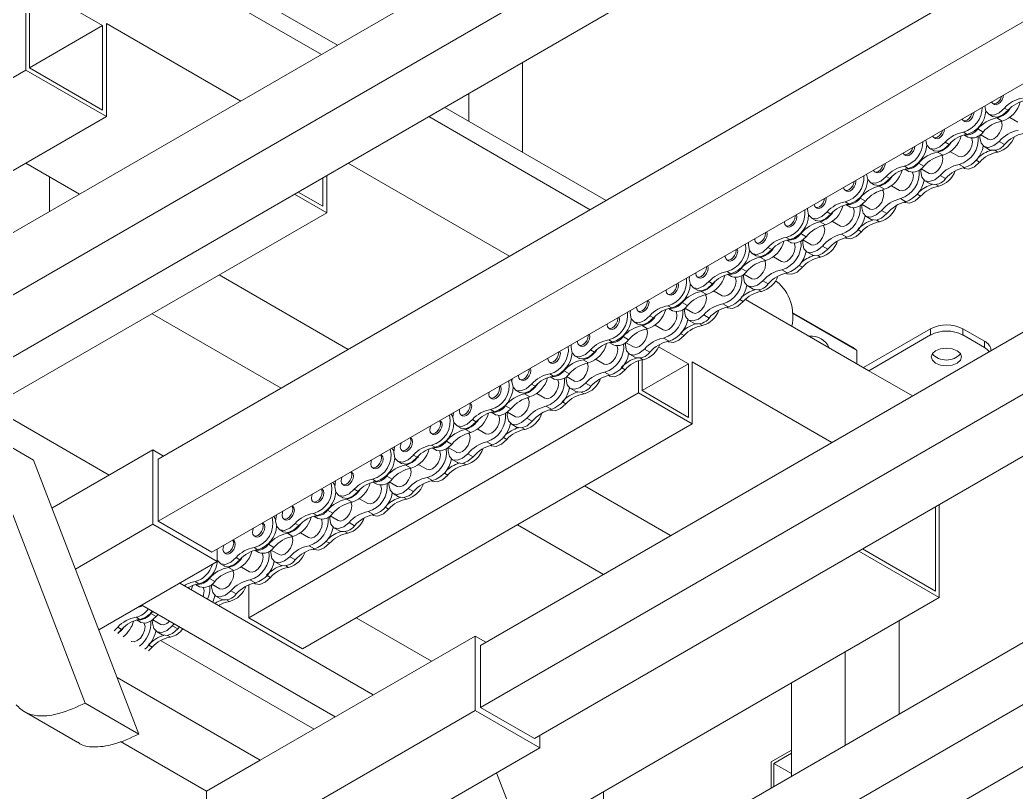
# Model space of a CAD drawing. Header units: millimetres. Extents: x 0 to 1189, y 0 to 841.
# Drawn here: x 242.95 to 269.17, y 154.3 to 174.61 of the extents above; entities that cross this region are included whole.
import ezdxf

# ---------------------------------------------------------------- set-up
doc = ezdxf.new("R2010")
doc.units = ezdxf.units.MM

msp = doc.modelspace()

# ---------------------------------------------------------------- linework, layer by layer
at = {"color": 7, "linetype": 'Continuous', "lineweight": 15}
for p, q in [((248.005, 160.608), (297.199, 189.008)), ((255.076, 158.159), (302.856, 185.742)), ((255.076, 156.526), (304.271, 184.926)), ((246.591, 163.058), (278.814, 181.66)), ((246.591, 161.425), (280.229, 180.844)), ((243.106, 173.293), (243.106, 178.192)), ((257.149, 177.317), (240.631, 167.781)), ((251.306, 173.944), (245.589, 177.244)), ((250.885, 173.701), (244.961, 177.121)), ((257.149, 175.684), (222.246, 155.535)), ((243.205, 175.571), (245.128, 174.461)), ((243.205, 173.35), (243.205, 175.571)), ((256.49, 155.71), (290.128, 175.129)), ((258.563, 174.867), (225.075, 155.535)), ((245.128, 174.461), (243.205, 173.35)), ((245.128, 174.461), (245.128, 172.24)), ((248.764, 172.476), (245.227, 174.518)), ((245.227, 174.518), (245.227, 172.068)), ((243.106, 173.293), (240.631, 171.864)), ((245.227, 172.068), (243.106, 173.293)), ((245.128, 172.24), (243.205, 173.35)), ((256.178, 173.49), (256.178, 171.131)), ((254.764, 172.674), (254.764, 171.947)), ((258.377, 169.862), (254.134, 172.311)), ((268.556, 172.414), (268.599, 172.39)), ((268.859, 172.292), (268.958, 172.235)), ((245.227, 172.068), (240.631, 169.415)), ((257.956, 169.619), (253.714, 172.068)), ((268.449, 172.13), (268.548, 172.073)), ((268.66, 172.033), (268.801, 171.951)), ((269.001, 172.042), (269.213, 171.92)), ((267.778, 171.965), (267.821, 171.941)), ((268.157, 171.743), (268.299, 171.661)), ((267.001, 171.516), (267.043, 171.492)), ((267.783, 171.658), (267.881, 171.601)), ((267.796, 171.586), (267.901, 171.525)), ((268.224, 171.593), (268.435, 171.471)), ((266.893, 171.232), (266.992, 171.175)), ((267.304, 171.394), (267.403, 171.337)), ((268.325, 171.28), (268.467, 171.198)), ((268.864, 171.334), (268.723, 171.416)), ((266.223, 171.067), (266.265, 171.043)), ((267.104, 171.135), (267.246, 171.053)), ((267.446, 171.144), (267.658, 171.021)), ((244.521, 170.027), (243.106, 170.844)), ((255.835, 168.394), (251.592, 170.843)), ((266.227, 170.76), (266.326, 170.703)), ((266.24, 170.688), (266.346, 170.627)), ((266.602, 170.844), (266.743, 170.763)), ((266.668, 170.695), (266.88, 170.572)), ((267.811, 170.726), (267.67, 170.808)), ((267.777, 170.721), (267.798, 170.709)), ((268.209, 170.871), (268.12, 170.923)), ((243.733, 170.482), (243.733, 169.572)), ((250.926, 170.459), (250.926, 169.709)), ((251.025, 170.516), (251.025, 169.537)), ((265.445, 170.618), (265.487, 170.594)), ((265.748, 170.496), (265.847, 170.439)), ((267.309, 170.436), (267.167, 170.518)), ((264.952, 170.362), (264.949, 170.39)), ((265.337, 170.334), (265.436, 170.277)), ((265.563, 170.239), (265.705, 170.157)), ((265.89, 170.246), (266.102, 170.123)), ((266.77, 170.382), (266.911, 170.3)), ((251.025, 169.537), (250.178, 170.027)), ((250.926, 169.709), (250.277, 170.084)), ((264.174, 169.913), (264.172, 169.941)), ((264.668, 170.132), (264.71, 170.107)), ((265.061, 169.924), (265.202, 169.843)), ((266.27, 169.83), (266.129, 169.912)), ((266.653, 169.973), (266.564, 170.025)), ((263.679, 169.637), (263.671, 169.652)), ((263.89, 169.683), (263.932, 169.658)), ((264.672, 169.825), (264.771, 169.768)), ((264.685, 169.752), (264.791, 169.692)), ((265.113, 169.759), (265.325, 169.637)), ((266.226, 169.821), (266.242, 169.811)), ((251.025, 169.537), (240.772, 163.618)), ((263.782, 169.399), (263.881, 169.341)), ((264.193, 169.561), (264.292, 169.503)), ((265.215, 169.447), (265.356, 169.365)), ((265.768, 169.516), (265.627, 169.598)), ((263.071, 169.288), (263.072, 169.306)), ((263.113, 169.197), (263.155, 169.172)), ((264.008, 169.303), (264.15, 169.222)), ((264.335, 169.31), (264.547, 169.188)), ((262.294, 168.839), (262.294, 168.857)), ((263.117, 168.89), (263.216, 168.833)), ((263.506, 168.989), (263.647, 168.907)), ((264.715, 168.895), (264.574, 168.977)), ((264.671, 168.886), (264.687, 168.876)), ((265.098, 169.038), (265.01, 169.089)), ((262.335, 168.748), (262.377, 168.723)), ((262.638, 168.625), (262.737, 168.568)), ((263.13, 168.817), (263.236, 168.756)), ((263.558, 168.824), (263.77, 168.702)), ((264.213, 168.581), (264.072, 168.662)), ((261.516, 168.39), (261.517, 168.408)), ((262.227, 168.463), (262.326, 168.406)), ((262.439, 168.366), (262.58, 168.284)), ((262.78, 168.375), (262.992, 168.253)), ((263.66, 168.511), (263.801, 168.43)), ((261.557, 168.299), (261.6, 168.274)), ((261.936, 168.076), (262.078, 167.994)), ((263.543, 168.103), (263.455, 168.154)), ((251.592, 165.945), (248.197, 167.905)), ((260.738, 167.941), (260.739, 167.959)), ((260.779, 167.85), (260.822, 167.825)), ((261.561, 167.992), (261.66, 167.935)), ((261.574, 167.919), (261.68, 167.858)), ((262.002, 167.926), (262.214, 167.804)), ((263.146, 167.958), (263.005, 168.039)), ((263.112, 167.953), (263.133, 167.941)), ((260.672, 167.565), (260.771, 167.508)), ((261.082, 167.727), (261.181, 167.67)), ((262.104, 167.613), (262.246, 167.532)), ((262.643, 167.668), (262.502, 167.749)), ((262.866, 167.732), (262.836, 167.749)), ((259.96, 167.492), (259.961, 167.51)), ((260.002, 167.401), (260.044, 167.376)), ((260.883, 167.468), (261.025, 167.386)), ((261.225, 167.477), (261.436, 167.355)), ((265.293, 165.384), (262.044, 167.259)), ((259.182, 167.043), (259.183, 167.061)), ((260.006, 167.094), (260.105, 167.037)), ((260.019, 167.021), (260.124, 166.96)), ((260.381, 167.178), (260.522, 167.096)), ((260.447, 167.028), (260.659, 166.906)), ((261.59, 167.06), (261.449, 167.141)), ((261.556, 167.055), (261.577, 167.043)), ((261.987, 167.205), (261.899, 167.256)), ((249.824, 164.924), (246.429, 166.884)), ((259.224, 166.952), (259.266, 166.927)), ((259.527, 166.829), (259.626, 166.772)), ((261.088, 166.77), (260.946, 166.851)), ((264.879, 165.992), (263.278, 166.917)), ((263.279, 166.899), (264.977, 165.918)), ((258.404, 166.594), (258.405, 166.612)), ((258.446, 166.502), (258.488, 166.478)), ((259.116, 166.667), (259.215, 166.61)), ((259.328, 166.57), (259.469, 166.488)), ((259.669, 166.579), (259.881, 166.457)), ((260.549, 166.715), (260.69, 166.634)), ((265.151, 165.465), (266.919, 166.486)), ((266.919, 166.486), (266.919, 166.323)), ((267.767, 166.486), (267.767, 166.323)), ((267.767, 166.486), (268.333, 166.159)), ((258.825, 166.28), (258.966, 166.198)), ((260.035, 166.162), (259.893, 166.243)), ((260.432, 166.307), (260.343, 166.358)), ((265.293, 165.384), (266.919, 166.323)), ((267.767, 166.323), (268.333, 165.996)), ((257.627, 166.145), (257.627, 166.163)), ((257.668, 166.053), (257.711, 166.029)), ((258.45, 166.196), (258.549, 166.138)), ((258.463, 166.123), (258.569, 166.062)), ((258.891, 166.13), (259.103, 166.008)), ((259.532, 165.872), (259.391, 165.953)), ((259.76, 166.014), (260.543, 165.562)), ((260.001, 166.157), (260.021, 166.145)), ((264.879, 165.992), (264.977, 165.918)), ((268.333, 166.159), (268.333, 165.996)), ((256.849, 165.696), (256.85, 165.714)), ((257.561, 165.769), (257.66, 165.712)), ((257.971, 165.931), (258.07, 165.874)), ((258.993, 165.817), (259.134, 165.736)), ((264.977, 165.566), (264.977, 165.918)), ((268.509, 165.914), (268.509, 165.914)), ((256.89, 165.604), (256.933, 165.58)), ((257.772, 165.672), (257.913, 165.59)), ((258.113, 165.681), (258.325, 165.559)), ((258.876, 165.409), (258.788, 165.46)), ((259.228, 164.802), (259.228, 165.645)), ((259.327, 164.859), (259.327, 165.67)), ((260.543, 165.562), (259.327, 164.86)), ((260.543, 165.562), (260.543, 164.157)), ((264.32, 163.496), (260.642, 165.619)), ((260.642, 165.619), (260.642, 163.986)), ((256.071, 165.247), (256.072, 165.265)), ((256.894, 165.298), (256.993, 165.24)), ((256.908, 165.225), (257.013, 165.164)), ((257.269, 165.382), (257.411, 165.3)), ((257.335, 165.232), (257.547, 165.11)), ((258.479, 165.264), (258.338, 165.345)), ((258.445, 165.259), (258.466, 165.247)), ((266.442, 164.72), (265.293, 165.384)), ((255.901, 165.11), (255.875, 165.152)), ((256.112, 165.155), (256.155, 165.131)), ((256.415, 165.033), (256.514, 164.976)), ((257.437, 164.919), (257.579, 164.837)), ((257.976, 164.973), (257.835, 165.055)), ((259.228, 164.802), (248.975, 158.883)), ((255.294, 164.761), (255.302, 164.821)), ((255.335, 164.669), (255.378, 164.645)), ((256.005, 164.871), (256.104, 164.814)), ((256.231, 164.776), (256.372, 164.694)), ((256.558, 164.783), (256.77, 164.661)), ((260.642, 163.986), (259.228, 164.802)), ((260.543, 164.157), (259.327, 164.859)), ((245.299, 162.638), (242.187, 164.435)), ((255.728, 164.462), (255.87, 164.38)), ((256.938, 164.368), (256.796, 164.449)), ((257.321, 164.511), (257.232, 164.562)), ((254.346, 164.174), (254.297, 164.241)), ((254.516, 164.312), (254.524, 164.372)), ((254.557, 164.22), (254.6, 164.196)), ((255.339, 164.362), (255.438, 164.305)), ((255.353, 164.29), (255.458, 164.229)), ((255.781, 164.297), (255.992, 164.174)), ((256.436, 164.053), (256.294, 164.135)), ((256.893, 164.358), (256.91, 164.349)), ((279.776, 164.254), (256.935, 151.068)), ((260.642, 163.986), (250.389, 158.067)), ((254.023, 164.056), (254, 164.069)), ((254.45, 163.936), (254.549, 163.879)), ((254.861, 164.098), (254.959, 164.041)), ((255.882, 163.984), (256.024, 163.902)), ((243.309, 163.032), (241.894, 163.848)), ((241.894, 163.848), (244.671, 156.642)), ((253.245, 163.607), (253.222, 163.62)), ((253.78, 163.734), (253.823, 163.709)), ((254.676, 163.841), (254.817, 163.759)), ((255.003, 163.848), (255.215, 163.725)), ((255.766, 163.575), (255.677, 163.626)), ((253.785, 163.427), (253.884, 163.37)), ((253.798, 163.354), (253.903, 163.293)), ((254.174, 163.526), (254.315, 163.445)), ((254.226, 163.361), (254.437, 163.239)), ((255.383, 163.432), (255.241, 163.514)), ((255.338, 163.423), (255.355, 163.413)), ((243.795, 161.77), (246.449, 163.303)), ((246.449, 161.343), (246.449, 163.303)), ((246.449, 163.303), (246.732, 163.139)), ((252.467, 163.158), (252.444, 163.171)), ((253.003, 163.285), (253.045, 163.26)), ((253.306, 163.162), (253.405, 163.105)), ((254.881, 163.118), (254.739, 163.2)), ((243.309, 163.032), (246.085, 155.825)), ((246.591, 161.425), (246.591, 163.058)), ((252.225, 162.836), (252.267, 162.811)), ((252.895, 163), (252.994, 162.943)), ((253.106, 162.903), (253.248, 162.822)), ((253.448, 162.912), (253.66, 162.79)), ((254.327, 163.048), (254.469, 162.967)), ((251.689, 162.709), (251.666, 162.722)), ((252.604, 162.613), (252.745, 162.531)), ((253.813, 162.495), (253.672, 162.577)), ((254.211, 162.64), (254.122, 162.691)), ((279.776, 162.621), (257.45, 149.733)), ((251.447, 162.387), (251.489, 162.362)), ((252.229, 162.529), (252.328, 162.472)), ((252.242, 162.456), (252.348, 162.395)), ((252.67, 162.463), (252.882, 162.341)), ((253.311, 162.205), (253.169, 162.286)), ((253.779, 162.49), (253.8, 162.478)), ((260.077, 161.046), (257.814, 162.353)), ((250.911, 162.26), (250.889, 162.273)), ((251.339, 162.102), (251.438, 162.045)), ((251.75, 162.264), (251.849, 162.207)), ((252.772, 162.15), (252.913, 162.069)), ((281.19, 161.805), (246.288, 141.656)), ((250.134, 161.811), (250.111, 161.824)), ((250.669, 161.938), (250.712, 161.913)), ((251.551, 162.005), (251.692, 161.923)), ((251.892, 162.014), (252.104, 161.892)), ((252.655, 161.742), (252.567, 161.793)), ((267.048, 159.585), (267.048, 161.805)), ((267.147, 159.414), (267.147, 161.862)), ((250.673, 161.631), (250.772, 161.574)), ((250.686, 161.558), (250.792, 161.497)), ((251.048, 161.715), (251.189, 161.633)), ((251.114, 161.565), (251.326, 161.443)), ((252.258, 161.597), (252.116, 161.679)), ((252.224, 161.592), (252.244, 161.58)), ((244.412, 160.167), (246.449, 161.343)), ((248.146, 160.363), (246.449, 161.343)), ((248.005, 160.608), (246.591, 161.425)), ((249.356, 161.362), (249.333, 161.375)), ((249.891, 161.489), (249.934, 161.464)), ((250.194, 161.366), (250.293, 161.309)), ((251.216, 161.252), (251.358, 161.171)), ((251.755, 161.307), (251.614, 161.388)), ((258.309, 160.026), (256.046, 161.333)), ((249.113, 161.04), (249.156, 161.015)), ((249.784, 161.204), (249.883, 161.147)), ((249.995, 161.107), (250.137, 161.025)), ((250.337, 161.116), (250.548, 160.994)), ((248.578, 160.913), (248.555, 160.926)), ((249.118, 160.733), (249.217, 160.676)), ((249.492, 160.817), (249.634, 160.735)), ((250.702, 160.699), (250.561, 160.781)), ((251.099, 160.844), (251.011, 160.895)), ((248.146, 160.69), (248.146, 160.363)), ((248.336, 160.591), (248.378, 160.566)), ((248.639, 160.468), (248.738, 160.411)), ((249.131, 160.66), (249.236, 160.599)), ((249.559, 160.667), (249.771, 160.545)), ((250.2, 160.409), (250.058, 160.49)), ((250.668, 160.694), (250.689, 160.682)), ((265.027, 160.638), (267.147, 159.414)), ((265.126, 160.695), (267.048, 159.585)), ((245.03, 158.564), (248.146, 160.363)), ((248.228, 160.306), (248.327, 160.249)), ((248.439, 160.209), (248.581, 160.127)), ((248.781, 160.218), (248.993, 160.096)), ((249.661, 160.354), (249.802, 160.273)), ((247.937, 159.919), (248.078, 159.837)), ((249.544, 159.946), (249.455, 159.997)), ((252.252, 156.856), (247.162, 159.795)), ((247.459, 159.623), (247.503, 159.737)), ((247.562, 159.835), (247.661, 159.778)), ((247.575, 159.762), (247.681, 159.701)), ((248.003, 159.769), (248.215, 159.647)), ((248.975, 158.883), (248.975, 159.753)), ((249.147, 159.801), (249.005, 159.882)), ((249.112, 159.796), (249.133, 159.784)), ((248.105, 159.456), (248.246, 159.375)), ((248.644, 159.511), (248.502, 159.592)), ((267.147, 159.414), (264.673, 157.985)), ((246.162, 159.217), (251.252, 156.279)), ((246.007, 158.899), (246.106, 158.842)), ((246.396, 158.999), (246.447, 159.052)), ((246.396, 158.999), (246.537, 158.917)), ((246.537, 158.917), (246.589, 158.971)), ((250.389, 158.067), (248.975, 158.883)), ((253.784, 157.74), (251.803, 158.883)), ((245.431, 158.541), (245.528, 158.635)), ((245.528, 158.635), (245.627, 158.578)), ((246.02, 158.827), (246.126, 158.766)), ((246.448, 158.834), (246.66, 158.712)), ((246.962, 158.672), (247.013, 158.726)), ((247.103, 158.591), (246.962, 158.672)), ((247.103, 158.591), (247.155, 158.644)), ((266.087, 156.352), (266.087, 158.801)), ((245.53, 158.484), (245.627, 158.578)), ((246.55, 158.521), (246.691, 158.439)), ((249.278, 155.138), (254.934, 158.404)), ((254.934, 156.444), (254.934, 158.404)), ((254.934, 158.404), (255.217, 158.241)), ((246.336, 158.018), (246.433, 158.112)), ((246.433, 158.112), (246.345, 158.164)), ((250.692, 155.955), (246.653, 158.287)), ((255.076, 156.526), (255.076, 158.159)), ((264.673, 157.985), (263.258, 157.169)), ((264.673, 155.535), (264.673, 157.985)), ((249.278, 155.138), (245.512, 157.312)), ((263.258, 157.169), (256.894, 153.495)), ((263.258, 154.719), (263.258, 157.169)), ((246.085, 155.825), (244.671, 156.642)), ((256.49, 155.71), (255.076, 156.526)), ((243.061, 156.419), (244.475, 155.602)), ((247.863, 152.362), (254.934, 156.444)), ((256.631, 155.465), (254.934, 156.444)), ((256.631, 155.791), (256.631, 155.465)), ((247.863, 154.322), (245.598, 155.63)), ((249.56, 151.383), (256.631, 155.465)), ((263.258, 155.403), (262.725, 155.095)), ((263.258, 155.321), (262.795, 155.054)), ((247.863, 154.322), (249.278, 155.138)), ((262.725, 155.095), (262.725, 154.411)), ((262.795, 155.054), (262.795, 154.452)), ((263.258, 154.787), (262.795, 155.054)), ((255.494, 154.808), (257.682, 149.131)), ((247.863, 152.362), (247.863, 154.322)), ((258.309, 151.861), (258.309, 154.311))]:
    msp.add_line(p, q, dxfattribs=at)
at = {"color": 8, "linetype": 'Continuous', "lineweight": 15}
for p, q in [((268.688, 171.136), (268.613, 171.179)), ((267.132, 170.238), (267.057, 170.281)), ((265.577, 169.303), (265.502, 169.346)), ((264.022, 168.367), (263.947, 168.41)), ((262.466, 167.469), (262.392, 167.512)), ((260.911, 166.571), (260.836, 166.614)), ((259.355, 165.673), (259.28, 165.716)), ((257.8, 164.775), (257.725, 164.818)), ((256.245, 163.84), (256.17, 163.883)), ((254.69, 162.904), (254.615, 162.948)), ((253.134, 162.006), (253.059, 162.05)), ((251.578, 161.108), (251.503, 161.152)), ((250.023, 160.21), (249.948, 160.254)), ((248.467, 159.312), (248.392, 159.355)), ((246.912, 158.377), (246.837, 158.42))]:
    msp.add_line(p, q, dxfattribs=at)
at = {"color": 7, "linetype": 'Continuous', "lineweight": 15, "flags": 128}
for points in [[(268.788, 172.606), (268.787, 172.6), (268.756, 172.53), (268.71, 172.468), (268.656, 172.424), (268.602, 172.405), (268.556, 172.414), (268.525, 172.45), (268.524, 172.454)], [(268.599, 172.39), (268.644, 172.381), (268.699, 172.4), (268.753, 172.443), (268.799, 172.505), (268.829, 172.576), (268.84, 172.636)], [(268.345, 172.35), (268.374, 172.214), (268.457, 172.126), (268.579, 172.11), (268.721, 172.168), (268.859, 172.292)], [(268.011, 172.157), (268.009, 172.151), (267.978, 172.081), (267.932, 172.019), (267.878, 171.975), (267.824, 171.956), (267.778, 171.965), (267.748, 172.001), (267.746, 172.005)], [(267.821, 171.941), (267.867, 171.932), (267.921, 171.951), (267.975, 171.994), (268.021, 172.056), (268.051, 172.127), (268.062, 172.187)], [(268.548, 172.073), (268.556, 172.069), (268.678, 172.053), (268.82, 172.111), (268.958, 172.235)], [(267.043, 171.492), (267.089, 171.483), (267.143, 171.502), (267.197, 171.545), (267.243, 171.607), (267.274, 171.678), (267.284, 171.738)], [(268.435, 171.471), (268.504, 171.457), (268.585, 171.485), (268.667, 171.551), (268.735, 171.644), (268.781, 171.75), (268.798, 171.853)], [(268.798, 171.853), (268.781, 171.937), (268.776, 171.948)], [(267.233, 171.708), (267.231, 171.702), (267.201, 171.632), (267.155, 171.57), (267.101, 171.526), (267.046, 171.507), (267.001, 171.516), (266.97, 171.552), (266.968, 171.555)], [(267.997, 171.501), (268.004, 171.488), (268.02, 171.404)], [(268.223, 171.593), (268.218, 171.518), (268.245, 171.372), (268.324, 171.281), (268.443, 171.257), (268.583, 171.304), (268.723, 171.416)], [(266.455, 171.259), (266.453, 171.253), (266.423, 171.183), (266.377, 171.121), (266.323, 171.077), (266.269, 171.058), (266.223, 171.067), (266.192, 171.103), (266.19, 171.106)], [(266.265, 171.043), (266.311, 171.034), (266.365, 171.053), (266.419, 171.096), (266.465, 171.158), (266.496, 171.229), (266.506, 171.289)], [(266.789, 171.452), (266.818, 171.316), (266.901, 171.228), (267.023, 171.212), (267.165, 171.27), (267.304, 171.394)], [(266.992, 171.175), (267, 171.171), (267.122, 171.155), (267.264, 171.213), (267.403, 171.337)], [(268.02, 171.404), (268.004, 171.301), (267.958, 171.195), (267.889, 171.102), (267.808, 171.036), (267.726, 171.008), (267.658, 171.021)], [(266.88, 170.572), (266.949, 170.559), (267.03, 170.587), (267.111, 170.653), (267.18, 170.746), (267.226, 170.852), (267.242, 170.955)], [(267.242, 170.955), (267.226, 171.039), (267.221, 171.05)], [(265.677, 170.81), (265.676, 170.804), (265.645, 170.734), (265.599, 170.672), (265.545, 170.628), (265.491, 170.609), (265.445, 170.618), (265.414, 170.654), (265.413, 170.657)], [(265.487, 170.594), (265.533, 170.585), (265.587, 170.604), (265.641, 170.647), (265.687, 170.709), (265.718, 170.78), (265.729, 170.84)], [(266.667, 170.695), (266.662, 170.62), (266.69, 170.474), (266.769, 170.382), (266.887, 170.359), (267.027, 170.406), (267.167, 170.518)], [(267.798, 170.709), (267.806, 170.705), (267.928, 170.689), (268.07, 170.748), (268.209, 170.871)], [(265.234, 170.554), (265.263, 170.417), (265.345, 170.33), (265.468, 170.314), (265.61, 170.372), (265.748, 170.496)], [(265.436, 170.277), (265.444, 170.272), (265.567, 170.257), (265.709, 170.315), (265.847, 170.439)], [(266.464, 170.516), (266.451, 170.414), (266.408, 170.308), (266.341, 170.213), (266.261, 170.144), (266.179, 170.111), (266.108, 170.12), (266.102, 170.123)], [(266.442, 170.602), (266.444, 170.597), (266.464, 170.516)], [(264.908, 170.366), (264.898, 170.318), (264.868, 170.247), (264.822, 170.186), (264.768, 170.142), (264.714, 170.123), (264.668, 170.132), (264.637, 170.167), (264.627, 170.204)], [(264.71, 170.107), (264.756, 170.099), (264.81, 170.117), (264.864, 170.161), (264.91, 170.223), (264.941, 170.294), (264.952, 170.362)], [(265.687, 170.03), (265.667, 170.111), (265.643, 170.143)], [(264.13, 169.917), (264.121, 169.869), (264.09, 169.798), (264.044, 169.737), (263.99, 169.693), (263.936, 169.674), (263.89, 169.683), (263.859, 169.718), (263.85, 169.755)], [(263.932, 169.658), (263.978, 169.65), (264.032, 169.668), (264.086, 169.712), (264.132, 169.774), (264.163, 169.845), (264.174, 169.913)], [(265.325, 169.637), (265.331, 169.634), (265.402, 169.625), (265.484, 169.657), (265.564, 169.726), (265.631, 169.821), (265.674, 169.928), (265.687, 170.03)], [(266.242, 169.811), (266.25, 169.807), (266.373, 169.791), (266.515, 169.85), (266.653, 169.973)], [(263.68, 169.657), (263.679, 169.628), (263.708, 169.482), (263.79, 169.394), (263.913, 169.378), (264.055, 169.437), (264.193, 169.561)], [(264.791, 169.692), (264.801, 169.686), (264.922, 169.67), (265.063, 169.725), (265.202, 169.843)], [(264.887, 169.667), (264.889, 169.662), (264.909, 169.581)], [(265.112, 169.76), (265.107, 169.667), (265.141, 169.526), (265.225, 169.441), (265.347, 169.425), (265.488, 169.48), (265.627, 169.598)], [(263.353, 169.469), (263.354, 169.451), (263.343, 169.383), (263.313, 169.312), (263.267, 169.25), (263.213, 169.207), (263.159, 169.188), (263.113, 169.197), (263.082, 169.232), (263.071, 169.288), (263.071, 169.288)], [(263.155, 169.172), (263.201, 169.163), (263.255, 169.182), (263.309, 169.226), (263.355, 169.288), (263.386, 169.358), (263.397, 169.427)], [(263.397, 169.427), (263.386, 169.483), (263.384, 169.487)], [(263.881, 169.341), (263.889, 169.337), (264.012, 169.321), (264.154, 169.38), (264.292, 169.503)], [(264.909, 169.581), (264.896, 169.479), (264.853, 169.372), (264.786, 169.277), (264.706, 169.208), (264.624, 169.176), (264.553, 169.185), (264.547, 169.188)], [(265.356, 169.365), (265.366, 169.36), (265.488, 169.343), (265.629, 169.398), (265.768, 169.516)], [(263.77, 168.702), (263.776, 168.698), (263.847, 168.69), (263.929, 168.722), (264.009, 168.791), (264.076, 168.886), (264.119, 168.992), (264.132, 169.094)], [(264.132, 169.094), (264.112, 169.176), (264.088, 169.208)], [(262.576, 169.02), (262.576, 169.002), (262.566, 168.934), (262.535, 168.863), (262.489, 168.801), (262.435, 168.758), (262.381, 168.739), (262.335, 168.748), (262.304, 168.783), (262.294, 168.839), (262.294, 168.839)], [(262.377, 168.723), (262.423, 168.714), (262.477, 168.733), (262.532, 168.777), (262.577, 168.839), (262.608, 168.909), (262.619, 168.978)], [(262.619, 168.978), (262.608, 169.034), (262.606, 169.038)], [(263.236, 168.756), (263.246, 168.751), (263.367, 168.735), (263.508, 168.79), (263.647, 168.907)], [(264.687, 168.876), (264.695, 168.872), (264.818, 168.856), (264.96, 168.915), (265.098, 169.038)], [(261.798, 168.571), (261.799, 168.553), (261.788, 168.485), (261.757, 168.414), (261.711, 168.352), (261.657, 168.308), (261.603, 168.29), (261.557, 168.299), (261.526, 168.334), (261.516, 168.39), (261.516, 168.39)], [(261.841, 168.529), (261.83, 168.585), (261.829, 168.589)], [(262.126, 168.734), (262.125, 168.736), (262.116, 168.754)], [(262.129, 168.762), (262.124, 168.692), (262.153, 168.547), (262.235, 168.459), (262.358, 168.443), (262.5, 168.502), (262.638, 168.625)], [(263.354, 168.635), (263.338, 168.532), (263.292, 168.426), (263.223, 168.333), (263.142, 168.268), (263.061, 168.239), (262.992, 168.253)], [(263.332, 168.732), (263.338, 168.72), (263.354, 168.635)], [(263.558, 168.824), (263.553, 168.732), (263.586, 168.591), (263.67, 168.506), (263.792, 168.49), (263.933, 168.545), (264.072, 168.662)], [(263.801, 168.43), (263.811, 168.424), (263.933, 168.408), (264.074, 168.463), (264.213, 168.581)], [(261.6, 168.274), (261.645, 168.265), (261.7, 168.284), (261.754, 168.328), (261.8, 168.39), (261.83, 168.46), (261.841, 168.529)], [(262.326, 168.406), (262.334, 168.402), (262.457, 168.386), (262.599, 168.445), (262.737, 168.568)], [(261.02, 168.122), (261.021, 168.104), (261.01, 168.036), (260.979, 167.965), (260.933, 167.903), (260.879, 167.859), (260.825, 167.841), (260.779, 167.85), (260.749, 167.885), (260.738, 167.941), (260.738, 167.941)], [(260.822, 167.825), (260.868, 167.816), (260.922, 167.835), (260.976, 167.879), (261.022, 167.941), (261.052, 168.011), (261.063, 168.08)], [(261.063, 168.08), (261.052, 168.136), (261.051, 168.139)], [(262.214, 167.804), (262.283, 167.79), (262.364, 167.819), (262.445, 167.884), (262.514, 167.977), (262.56, 168.083), (262.576, 168.186)], [(262.576, 168.186), (262.56, 168.27), (262.555, 168.281)], [(263.133, 167.941), (263.141, 167.936), (263.263, 167.921), (263.405, 167.979), (263.543, 168.103)], [(260.57, 167.836), (260.569, 167.837), (260.56, 167.856)], [(260.573, 167.864), (260.568, 167.794), (260.597, 167.649), (260.68, 167.561), (260.802, 167.545), (260.944, 167.604), (261.082, 167.727)], [(261.776, 167.834), (261.782, 167.821), (261.799, 167.737)], [(262.002, 167.926), (261.997, 167.851), (262.024, 167.706), (262.103, 167.614), (262.222, 167.59), (262.362, 167.637), (262.502, 167.749)], [(260.242, 167.673), (260.243, 167.655), (260.232, 167.587), (260.202, 167.516), (260.156, 167.454), (260.102, 167.41), (260.047, 167.392), (260.002, 167.401), (259.971, 167.436), (259.96, 167.492), (259.96, 167.492)], [(260.044, 167.376), (260.09, 167.367), (260.144, 167.386), (260.198, 167.43), (260.244, 167.492), (260.275, 167.562), (260.285, 167.631)], [(260.285, 167.631), (260.275, 167.687), (260.273, 167.69)], [(260.771, 167.508), (260.779, 167.504), (260.901, 167.488), (261.043, 167.547), (261.181, 167.67)], [(261.799, 167.737), (261.782, 167.634), (261.736, 167.528), (261.668, 167.435), (261.586, 167.37), (261.505, 167.341), (261.436, 167.355)], [(260.659, 166.906), (260.727, 166.892), (260.809, 166.921), (260.89, 166.986), (260.959, 167.079), (261.005, 167.185), (261.021, 167.288)], [(261.021, 167.288), (261.005, 167.372), (260.999, 167.383)], [(259.464, 167.224), (259.465, 167.206), (259.454, 167.138), (259.424, 167.067), (259.378, 167.005), (259.324, 166.961), (259.27, 166.943), (259.224, 166.952), (259.193, 166.987), (259.182, 167.043), (259.182, 167.043)], [(259.266, 166.927), (259.312, 166.918), (259.366, 166.937), (259.42, 166.981), (259.466, 167.042), (259.497, 167.113), (259.508, 167.182)], [(259.508, 167.182), (259.497, 167.238), (259.495, 167.241)], [(260.446, 167.028), (260.441, 166.953), (260.469, 166.808), (260.548, 166.716), (260.666, 166.692), (260.806, 166.739), (260.946, 166.851)], [(261.577, 167.043), (261.585, 167.038), (261.707, 167.023), (261.849, 167.081), (261.987, 167.205)], [(258.686, 166.775), (258.687, 166.757), (258.677, 166.689), (258.646, 166.618), (258.6, 166.556), (258.546, 166.512), (258.492, 166.494), (258.446, 166.502), (258.415, 166.538), (258.404, 166.594), (258.404, 166.594)], [(258.73, 166.733), (258.719, 166.789), (258.717, 166.792)], [(259.014, 166.938), (259.014, 166.939), (259.004, 166.958)], [(259.017, 166.966), (259.013, 166.896), (259.042, 166.751), (259.124, 166.663), (259.246, 166.647), (259.388, 166.706), (259.527, 166.829)], [(259.215, 166.61), (259.223, 166.606), (259.345, 166.59), (259.487, 166.648), (259.626, 166.772)], [(260.243, 166.839), (260.227, 166.736), (260.181, 166.63), (260.112, 166.537), (260.031, 166.472), (259.95, 166.443), (259.881, 166.457)], [(260.22, 166.936), (260.227, 166.923), (260.243, 166.839)], [(258.488, 166.478), (258.534, 166.469), (258.588, 166.488), (258.642, 166.532), (258.688, 166.593), (258.719, 166.664), (258.73, 166.733)], [(259.465, 166.39), (259.449, 166.474), (259.444, 166.485)], [(257.909, 166.326), (257.909, 166.308), (257.899, 166.24), (257.868, 166.169), (257.822, 166.107), (257.768, 166.063), (257.714, 166.045), (257.668, 166.053), (257.637, 166.089), (257.627, 166.145), (257.627, 166.145)], [(257.711, 166.029), (257.756, 166.02), (257.81, 166.039), (257.865, 166.083), (257.91, 166.144), (257.941, 166.215), (257.952, 166.284)], [(257.952, 166.284), (257.941, 166.34), (257.94, 166.343)], [(259.103, 166.008), (259.172, 165.994), (259.253, 166.023), (259.334, 166.088), (259.403, 166.181), (259.449, 166.287), (259.465, 166.39)], [(260.021, 166.145), (260.029, 166.14), (260.152, 166.124), (260.294, 166.183), (260.432, 166.307)], [(257.459, 166.04), (257.458, 166.041), (257.449, 166.06)], [(257.462, 166.067), (257.457, 165.998), (257.486, 165.853), (257.568, 165.765), (257.691, 165.749), (257.833, 165.808), (257.971, 165.931)], [(258.665, 166.038), (258.671, 166.025), (258.687, 165.941)], [(258.891, 166.13), (258.885, 166.055), (258.913, 165.909), (258.992, 165.818), (259.11, 165.794), (259.25, 165.841), (259.391, 165.953)], [(267.617, 165.909), (267.704, 165.834), (267.734, 165.746), (267.704, 165.658), (267.617, 165.583), (267.487, 165.533), (267.334, 165.515), (267.181, 165.533), (267.051, 165.583), (266.965, 165.658), (266.934, 165.746), (266.965, 165.834), (267.051, 165.909), (267.181, 165.959), (267.334, 165.977), (267.487, 165.959), (267.617, 165.909)], [(268.333, 165.996), (268.408, 165.944), (268.461, 165.886)], [(257.131, 165.877), (257.132, 165.859), (257.121, 165.791), (257.09, 165.72), (257.044, 165.658), (256.99, 165.614), (256.936, 165.596), (256.89, 165.604), (256.86, 165.64), (256.849, 165.696), (256.849, 165.696)], [(256.933, 165.58), (256.979, 165.571), (257.033, 165.59), (257.087, 165.634), (257.133, 165.695), (257.163, 165.766), (257.174, 165.835)], [(257.174, 165.835), (257.163, 165.891), (257.162, 165.894)], [(257.66, 165.712), (257.667, 165.708), (257.79, 165.692), (257.932, 165.75), (258.07, 165.874)], [(258.687, 165.941), (258.671, 165.838), (258.625, 165.732), (258.556, 165.639), (258.475, 165.574), (258.394, 165.545), (258.325, 165.559)], [(256.353, 165.427), (256.354, 165.41), (256.343, 165.342), (256.312, 165.271), (256.267, 165.209), (256.212, 165.165), (256.158, 165.147), (256.112, 165.155), (256.082, 165.191), (256.071, 165.247), (256.071, 165.247)], [(256.396, 165.386), (256.386, 165.442), (256.384, 165.445)], [(257.547, 165.11), (257.616, 165.096), (257.697, 165.124), (257.779, 165.19), (257.847, 165.283), (257.893, 165.389), (257.909, 165.492)], [(257.909, 165.492), (257.893, 165.576), (257.888, 165.587)], [(255.906, 165.169), (255.901, 165.1), (255.93, 164.955), (256.013, 164.867), (256.135, 164.851), (256.277, 164.91), (256.415, 165.033)], [(256.155, 165.131), (256.201, 165.122), (256.255, 165.141), (256.309, 165.185), (256.355, 165.246), (256.386, 165.317), (256.396, 165.386)], [(257.335, 165.232), (257.33, 165.157), (257.357, 165.011), (257.436, 164.92), (257.555, 164.896), (257.695, 164.943), (257.835, 165.055)], [(258.466, 165.247), (258.474, 165.242), (258.596, 165.226), (258.738, 165.285), (258.876, 165.409)], [(255.568, 164.974), (255.577, 164.924), (255.566, 164.855), (255.535, 164.785), (255.489, 164.723), (255.435, 164.679), (255.381, 164.66), (255.335, 164.669), (255.305, 164.704), (255.294, 164.761), (255.294, 164.761)], [(255.378, 164.645), (255.424, 164.636), (255.478, 164.655), (255.532, 164.698), (255.578, 164.76), (255.608, 164.831), (255.619, 164.899)], [(255.619, 164.899), (255.608, 164.956), (255.587, 164.985)], [(256.104, 164.814), (256.112, 164.81), (256.234, 164.794), (256.376, 164.852), (256.514, 164.976)], [(257.131, 165.053), (257.119, 164.951), (257.076, 164.845), (257.009, 164.75), (256.928, 164.681), (256.847, 164.648), (256.776, 164.657), (256.77, 164.661)], [(257.109, 165.14), (257.112, 165.135), (257.131, 165.053)], [(256.354, 164.567), (256.335, 164.648), (256.311, 164.68)], [(254.791, 164.525), (254.799, 164.475), (254.788, 164.406), (254.757, 164.336), (254.712, 164.274), (254.657, 164.23), (254.603, 164.211), (254.557, 164.22), (254.527, 164.255), (254.516, 164.312), (254.516, 164.312)], [(254.6, 164.196), (254.646, 164.187), (254.7, 164.206), (254.754, 164.249), (254.8, 164.311), (254.831, 164.382), (254.841, 164.45)], [(254.841, 164.45), (254.831, 164.507), (254.809, 164.536)], [(255.458, 164.229), (255.468, 164.223), (255.59, 164.207), (255.731, 164.262), (255.87, 164.38)], [(255.992, 164.174), (255.999, 164.171), (256.07, 164.162), (256.151, 164.195), (256.232, 164.264), (256.299, 164.358), (256.342, 164.465), (256.354, 164.567)], [(256.91, 164.349), (256.918, 164.344), (257.04, 164.328), (257.182, 164.387), (257.321, 164.511)], [(254.358, 164.276), (254.346, 164.165), (254.375, 164.019), (254.458, 163.931), (254.58, 163.916), (254.722, 163.974), (254.861, 164.098)], [(255.577, 164.118), (255.564, 164.016), (255.521, 163.909), (255.454, 163.814), (255.373, 163.746), (255.292, 163.713), (255.221, 163.722), (255.215, 163.725)], [(255.554, 164.204), (255.557, 164.199), (255.577, 164.118)], [(255.78, 164.297), (255.775, 164.204), (255.809, 164.063), (255.893, 163.978), (256.014, 163.962), (256.155, 164.017), (256.294, 164.135)], [(253.997, 164.067), (254.011, 164.045), (254.022, 163.989), (254.011, 163.92), (253.98, 163.849), (253.934, 163.787), (253.88, 163.744), (253.826, 163.725), (253.78, 163.734), (253.75, 163.769), (253.739, 163.825)], [(253.739, 163.825), (253.75, 163.894), (253.764, 163.933)], [(253.823, 163.709), (253.869, 163.7), (253.923, 163.719), (253.977, 163.763), (254.023, 163.825), (254.053, 163.895), (254.064, 163.964)], [(254.064, 163.964), (254.053, 164.02), (254.023, 164.056), (254.023, 164.056)], [(254.549, 163.879), (254.557, 163.874), (254.679, 163.858), (254.821, 163.917), (254.959, 164.041)], [(256.024, 163.902), (256.034, 163.897), (256.156, 163.881), (256.297, 163.935), (256.436, 164.053)], [(253.219, 163.618), (253.233, 163.596), (253.244, 163.54), (253.233, 163.471), (253.203, 163.4), (253.157, 163.338), (253.103, 163.295), (253.048, 163.276), (253.003, 163.285), (252.972, 163.32), (252.961, 163.376)], [(253.286, 163.515), (253.276, 163.571), (253.245, 163.607), (253.245, 163.607)], [(254.437, 163.239), (254.444, 163.236), (254.515, 163.227), (254.596, 163.259), (254.677, 163.328), (254.744, 163.423), (254.787, 163.53), (254.799, 163.631)], [(254.799, 163.631), (254.78, 163.713), (254.756, 163.745)], [(252.793, 163.271), (252.793, 163.273), (252.741, 163.343)], [(252.813, 163.384), (252.791, 163.229), (252.82, 163.084), (252.903, 162.996), (253.025, 162.98), (253.167, 163.039), (253.306, 163.162)], [(252.961, 163.376), (252.972, 163.445), (252.986, 163.484)], [(253.045, 163.26), (253.091, 163.251), (253.145, 163.27), (253.199, 163.314), (253.245, 163.376), (253.276, 163.446), (253.286, 163.515)], [(253.903, 163.293), (253.913, 163.288), (254.035, 163.272), (254.176, 163.327), (254.315, 163.445)], [(254.225, 163.362), (254.22, 163.269), (254.254, 163.128), (254.338, 163.043), (254.459, 163.027), (254.6, 163.082), (254.739, 163.2)], [(255.355, 163.413), (255.363, 163.409), (255.485, 163.393), (255.627, 163.452), (255.766, 163.575)], [(252.441, 163.169), (252.455, 163.147), (252.466, 163.091), (252.455, 163.022), (252.425, 162.951), (252.379, 162.889), (252.325, 162.846), (252.271, 162.827), (252.225, 162.836), (252.194, 162.871), (252.183, 162.927)], [(252.267, 162.811), (252.313, 162.802), (252.367, 162.821), (252.421, 162.865), (252.467, 162.927), (252.498, 162.997), (252.509, 163.066)], [(252.509, 163.066), (252.498, 163.122), (252.467, 163.158), (252.467, 163.158)], [(252.994, 162.943), (253.002, 162.939), (253.124, 162.923), (253.266, 162.982), (253.405, 163.105)], [(254.022, 163.172), (254.006, 163.069), (253.96, 162.963), (253.891, 162.87), (253.81, 162.805), (253.728, 162.777), (253.66, 162.79)], [(253.999, 163.269), (254.006, 163.257), (254.022, 163.172)], [(254.469, 162.967), (254.479, 162.961), (254.601, 162.945), (254.742, 163), (254.881, 163.118)], [(252.183, 162.927), (252.194, 162.996), (252.208, 163.035)], [(253.244, 162.723), (253.228, 162.808), (253.223, 162.818)], [(251.663, 162.72), (251.678, 162.698), (251.688, 162.642), (251.678, 162.573), (251.647, 162.502), (251.601, 162.44), (251.547, 162.397), (251.493, 162.378), (251.447, 162.387), (251.416, 162.422), (251.405, 162.478)], [(251.405, 162.478), (251.416, 162.547), (251.431, 162.586)], [(251.489, 162.362), (251.535, 162.353), (251.589, 162.372), (251.643, 162.416), (251.689, 162.478), (251.72, 162.548), (251.731, 162.617)], [(251.731, 162.617), (251.72, 162.673), (251.689, 162.709), (251.689, 162.709)], [(252.882, 162.341), (252.951, 162.328), (253.032, 162.356), (253.113, 162.421), (253.182, 162.514), (253.228, 162.62), (253.244, 162.723)], [(253.8, 162.478), (253.808, 162.474), (253.93, 162.458), (254.072, 162.516), (254.211, 162.64)], [(251.238, 162.373), (251.237, 162.375), (251.186, 162.444)], [(251.258, 162.486), (251.236, 162.331), (251.265, 162.186), (251.347, 162.098), (251.47, 162.082), (251.612, 162.141), (251.75, 162.264)], [(252.444, 162.371), (252.45, 162.359), (252.466, 162.274)], [(252.669, 162.464), (252.664, 162.389), (252.692, 162.243), (252.771, 162.151), (252.889, 162.127), (253.029, 162.175), (253.169, 162.286)], [(250.885, 162.271), (250.9, 162.249), (250.91, 162.193), (250.9, 162.124), (250.869, 162.053), (250.823, 161.991), (250.769, 161.948), (250.715, 161.929), (250.669, 161.938), (250.638, 161.973), (250.628, 162.029)], [(250.628, 162.029), (250.638, 162.098), (250.653, 162.137)], [(250.712, 161.913), (250.757, 161.904), (250.812, 161.923), (250.866, 161.967), (250.911, 162.029), (250.942, 162.099), (250.953, 162.168)], [(250.953, 162.168), (250.942, 162.224), (250.911, 162.26), (250.911, 162.26)], [(251.438, 162.045), (251.446, 162.041), (251.569, 162.025), (251.711, 162.084), (251.849, 162.207)], [(252.466, 162.274), (252.45, 162.171), (252.404, 162.065), (252.335, 161.972), (252.254, 161.907), (252.173, 161.879), (252.104, 161.892)], [(250.108, 161.822), (250.122, 161.8), (250.133, 161.744), (250.122, 161.675), (250.091, 161.604), (250.045, 161.542), (249.991, 161.499), (249.937, 161.48), (249.891, 161.489), (249.861, 161.524), (249.85, 161.58)], [(250.175, 161.719), (250.164, 161.775), (250.134, 161.811), (250.134, 161.811)], [(251.326, 161.443), (251.395, 161.43), (251.476, 161.458), (251.557, 161.523), (251.626, 161.616), (251.672, 161.722), (251.688, 161.825)], [(251.688, 161.825), (251.672, 161.91), (251.667, 161.92)], [(249.682, 161.475), (249.681, 161.477), (249.63, 161.546)], [(249.702, 161.588), (249.68, 161.433), (249.709, 161.288), (249.792, 161.2), (249.914, 161.184), (250.056, 161.243), (250.194, 161.366)], [(249.85, 161.58), (249.861, 161.649), (249.875, 161.688)], [(249.934, 161.464), (249.98, 161.455), (250.034, 161.474), (250.088, 161.518), (250.134, 161.58), (250.164, 161.65), (250.175, 161.719)], [(251.114, 161.566), (251.108, 161.49), (251.136, 161.345), (251.215, 161.253), (251.334, 161.229), (251.473, 161.277), (251.614, 161.388)], [(252.244, 161.58), (252.252, 161.576), (252.375, 161.56), (252.517, 161.618), (252.655, 161.742)], [(249.33, 161.373), (249.344, 161.351), (249.355, 161.295), (249.344, 161.226), (249.313, 161.155), (249.268, 161.093), (249.213, 161.05), (249.159, 161.031), (249.113, 161.04), (249.083, 161.075), (249.072, 161.131)], [(249.072, 161.131), (249.083, 161.2), (249.097, 161.239)], [(249.156, 161.015), (249.202, 161.006), (249.256, 161.025), (249.31, 161.069), (249.356, 161.131), (249.387, 161.201), (249.397, 161.27)], [(249.397, 161.27), (249.387, 161.326), (249.356, 161.362), (249.356, 161.362)], [(249.883, 161.147), (249.891, 161.143), (250.013, 161.127), (250.155, 161.186), (250.293, 161.309)], [(250.91, 161.376), (250.894, 161.273), (250.848, 161.167), (250.78, 161.074), (250.698, 161.009), (250.617, 160.981), (250.548, 160.994)], [(250.888, 161.473), (250.894, 161.461), (250.91, 161.376)], [(250.133, 160.927), (250.117, 161.012), (250.111, 161.022)], [(248.552, 160.924), (248.566, 160.902), (248.577, 160.846), (248.566, 160.777), (248.536, 160.706), (248.49, 160.644), (248.436, 160.601), (248.382, 160.582), (248.336, 160.591), (248.305, 160.626), (248.294, 160.682), (248.294, 160.682)], [(248.294, 160.682), (248.305, 160.751), (248.319, 160.79)], [(248.378, 160.566), (248.424, 160.557), (248.478, 160.576), (248.532, 160.62), (248.578, 160.682), (248.609, 160.752), (248.619, 160.821)], [(248.619, 160.821), (248.609, 160.877), (248.578, 160.913), (248.578, 160.913)], [(249.771, 160.545), (249.839, 160.532), (249.921, 160.56), (250.002, 160.625), (250.071, 160.718), (250.117, 160.824), (250.133, 160.927)], [(250.689, 160.682), (250.697, 160.678), (250.819, 160.662), (250.961, 160.72), (251.099, 160.844)], [(248.146, 160.407), (248.154, 160.39), (248.236, 160.302), (248.358, 160.286), (248.5, 160.345), (248.639, 160.468)], [(249.355, 160.478), (249.339, 160.375), (249.293, 160.269), (249.224, 160.176), (249.143, 160.111), (249.062, 160.082), (248.993, 160.096)], [(249.332, 160.575), (249.339, 160.563), (249.355, 160.478)], [(249.558, 160.667), (249.553, 160.592), (249.581, 160.447), (249.66, 160.355), (249.778, 160.331), (249.918, 160.379), (250.058, 160.49)], [(248.327, 160.249), (248.335, 160.245), (248.457, 160.229), (248.599, 160.288), (248.738, 160.411)], [(248.215, 159.647), (248.284, 159.633), (248.365, 159.662), (248.446, 159.727), (248.515, 159.82), (248.561, 159.926), (248.577, 160.029)], [(248.577, 160.029), (248.561, 160.114), (248.556, 160.124)], [(249.133, 159.784), (249.141, 159.78), (249.263, 159.764), (249.405, 159.822), (249.544, 159.946)], [(247.777, 159.677), (247.78, 159.672), (247.799, 159.59)], [(248.003, 159.769), (247.997, 159.694), (248.025, 159.549), (248.104, 159.457), (248.222, 159.433), (248.362, 159.48), (248.502, 159.592)], [(247.799, 159.59), (247.786, 159.488), (247.771, 159.443)], [(248.025, 159.296), (248.074, 159.43), (248.084, 159.471)], [(246.126, 158.766), (246.136, 158.76), (246.257, 158.744), (246.398, 158.799), (246.537, 158.917)], [(245.53, 158.467), (245.623, 158.555), (245.684, 158.632)], [(246.244, 158.655), (246.231, 158.553), (246.188, 158.447), (246.121, 158.352), (246.041, 158.283), (245.959, 158.25), (245.889, 158.259), (245.882, 158.262)], [(246.222, 158.742), (246.225, 158.737), (246.244, 158.655)], [(246.448, 158.834), (246.443, 158.741), (246.476, 158.601), (246.56, 158.516), (246.682, 158.499), (246.823, 158.554), (246.962, 158.672)], [(246.66, 158.712), (246.666, 158.708), (246.737, 158.699), (246.819, 158.732), (246.894, 158.795)], [(246.691, 158.439), (246.702, 158.434), (246.823, 158.418), (246.964, 158.473), (247.103, 158.591)]]:
    msp.add_lwpolyline(points, dxfattribs=at)
at = {"color": 7, "linetype": 'Continuous', "lineweight": 15}
for centre, radius, start, end in [((269.472, 171.748), 0.819, 99.4042, 138.4063), ((267.585, 172.319), 0.689, 286.6488, 359.2199), ((268.524, 172.595), 0.579, 283.6005, 328.0127), ((268.585, 172.633), 0.716, 287.608, 345.9081), ((269.571, 171.691), 0.819, 99.4042, 138.4063), ((267.682, 172.263), 0.691, 286.7669, 356.3938), ((268.824, 171.168), 0.88, 100.7359, 139.2588), ((267.848, 171.969), 0.383, 263.5047, 323.7806), ((268.965, 171.087), 0.88, 100.7359, 139.2588), ((267.029, 171.735), 0.716, 287.608, 345.9081), ((267.916, 170.85), 0.819, 99.4042, 138.4063), ((268.015, 170.793), 0.819, 99.4042, 138.4063), ((267.476, 171.48), 0.699, 286.1048, 6.3022), ((268.009, 171.86), 0.352, 252.1983, 325.5735), ((268.518, 171.754), 0.641, 285.3323, 340.4313), ((269.39, 170.842), 0.88, 100.7359, 139.2588), ((269.531, 170.76), 0.88, 100.7359, 139.2588), ((266.029, 171.421), 0.689, 286.6492, 359.2193), ((266.127, 171.365), 0.691, 286.7667, 356.394), ((266.968, 171.697), 0.579, 283.601, 328.0121), ((267.592, 171.414), 0.722, 287.6828, 350.4422), ((268.574, 171.533), 0.352, 252.1983, 325.5735), ((267.268, 170.27), 0.88, 100.7359, 139.2588), ((267.41, 170.189), 0.88, 100.7359, 139.2588), ((268.744, 170.373), 0.84, 106.039, 133.4681), ((268.822, 170.327), 0.819, 99.4042, 138.4063), ((266.361, 169.952), 0.819, 99.4041, 138.4064), ((266.46, 169.895), 0.819, 99.4041, 138.4064), ((266.293, 171.071), 0.383, 263.5047, 323.7806), ((266.453, 170.962), 0.352, 252.1983, 325.5735), ((267.834, 169.944), 0.88, 100.7359, 139.2588), ((267.975, 169.862), 0.88, 100.7359, 139.2588), ((264.49, 170.474), 0.674, 285.6577, 3.3379), ((264.573, 170.428), 0.689, 286.6538, 359.1322), ((265.398, 170.815), 0.6, 285.9959, 327.4543), ((265.477, 170.83), 0.711, 288.6654, 346.3757), ((265.913, 170.584), 0.706, 287.7737, 6.0306), ((267.019, 170.635), 0.352, 252.1983, 325.5735), ((266.963, 170.856), 0.641, 285.3323, 340.4311), ((265.782, 169.331), 0.934, 103.5402, 140.532), ((265.923, 169.249), 0.934, 103.5402, 140.532), ((266.025, 170.523), 0.735, 289.525, 350.0809), ((267.189, 169.475), 0.84, 106.0388, 133.4684), ((267.266, 169.429), 0.819, 99.4041, 138.4064), ((264.733, 170.152), 0.399, 264.4037, 325.2169), ((266.347, 169.004), 0.934, 103.5402, 140.532), ((263.922, 169.895), 0.711, 288.6658, 346.3753), ((264.806, 169.017), 0.82, 99.4049, 138.4056), ((264.905, 168.959), 0.82, 99.4049, 138.4056), ((264.358, 169.649), 0.706, 287.7739, 6.0307), ((265.405, 169.926), 0.647, 285.4559, 342.4482), ((266.489, 168.923), 0.934, 103.5402, 140.532), ((262.941, 169.534), 0.668, 285.2798, 6.8316), ((263.018, 169.493), 0.689, 286.653, 359.133), ((263.843, 169.88), 0.6, 285.9959, 327.4543), ((264.47, 169.588), 0.735, 289.5251, 350.081), ((264.227, 168.396), 0.934, 103.5404, 140.5318), ((264.368, 168.314), 0.934, 103.5404, 140.5318), ((265.647, 168.506), 0.876, 106.2821, 137.7134), ((265.711, 168.494), 0.82, 99.4049, 138.4056), ((263.251, 168.081), 0.82, 99.4048, 138.4057), ((263.35, 168.024), 0.82, 99.4048, 138.4057), ((263.178, 169.217), 0.399, 264.4037, 325.2169), ((264.793, 168.069), 0.934, 103.5404, 140.5318), ((264.934, 167.987), 0.934, 103.5404, 140.5318), ((261.385, 168.636), 0.668, 285.2812, 6.8299), ((262.303, 168.928), 0.579, 283.6005, 328.0127), ((262.362, 168.968), 0.718, 287.7014, 345.8147), ((262.811, 168.711), 0.699, 286.1046, 6.3024), ((263.85, 168.991), 0.647, 285.4553, 342.4488), ((261.461, 168.596), 0.691, 286.7665, 356.3941), ((262.603, 167.502), 0.88, 100.736, 139.2587), ((262.927, 168.646), 0.722, 287.6827, 350.4422), ((264.079, 167.604), 0.84, 106.0402, 133.467), ((264.156, 167.559), 0.82, 99.4048, 138.4057), ((261.627, 168.302), 0.383, 263.5028, 323.7824), ((262.744, 167.42), 0.88, 100.736, 139.2587), ((259.83, 167.738), 0.668, 285.2813, 6.8301), ((260.806, 168.07), 0.718, 287.7014, 345.8147), ((261.695, 167.183), 0.82, 99.4046, 138.4059), ((261.794, 167.126), 0.82, 99.4046, 138.4059), ((261.255, 167.813), 0.699, 286.1046, 6.3024), ((261.788, 168.193), 0.352, 252.1965, 325.575), ((262.297, 168.087), 0.641, 285.3325, 340.4305), ((263.168, 167.175), 0.88, 100.736, 139.2587), ((263.31, 167.093), 0.88, 100.736, 139.2587), ((259.905, 167.698), 0.691, 286.7674, 356.3933), ((260.747, 168.03), 0.579, 283.6, 328.0132), ((261.371, 167.748), 0.722, 287.6827, 350.4422), ((262.353, 167.866), 0.352, 252.1965, 325.575), ((262.131, 166.828), 1.165, 346.4474, 50.8815), ((261.047, 166.604), 0.88, 100.7359, 139.2587), ((261.188, 166.522), 0.88, 100.7359, 139.2587), ((262.523, 166.706), 0.84, 106.0407, 133.4665), ((262.6, 166.661), 0.82, 99.4046, 138.4059), ((259.251, 167.172), 0.718, 287.7012, 345.8146), ((260.14, 166.285), 0.82, 99.4049, 138.4056), ((260.239, 166.228), 0.82, 99.4049, 138.4056), ((260.071, 167.404), 0.383, 263.5037, 323.7815), ((260.232, 167.295), 0.352, 252.1972, 325.5744), ((261.613, 166.277), 0.88, 100.7359, 139.2587), ((261.754, 166.195), 0.88, 100.7359, 139.2587), ((258.274, 166.84), 0.668, 285.2813, 6.8301), ((258.35, 166.8), 0.691, 286.7667, 356.3939), ((259.191, 167.132), 0.579, 283.6005, 328.0126), ((259.699, 166.915), 0.699, 286.1044, 6.3026), ((260.798, 166.968), 0.352, 252.1972, 325.5744), ((260.741, 167.189), 0.641, 285.3325, 340.4307), ((259.491, 165.706), 0.88, 100.7359, 139.2588), ((259.633, 165.624), 0.88, 100.7359, 139.2588), ((259.815, 166.85), 0.722, 287.6812, 350.4438), ((260.981, 165.775), 0.876, 106.2821, 137.7134), ((261.045, 165.763), 0.82, 99.4049, 138.4056), ((267.343, 165.667), 0.922, 62.6096, 117.3903), ((258.516, 166.506), 0.383, 263.504, 323.7813), ((260.057, 165.379), 0.88, 100.7359, 139.2588), ((263.775, 165.769), 0.524, 24.2421, 95.7633), ((267.343, 165.504), 0.922, 62.6096, 117.3903), ((256.718, 165.942), 0.668, 285.2798, 6.8316), ((257.695, 166.274), 0.718, 287.7012, 345.8146), ((258.584, 165.387), 0.82, 99.4049, 138.4056), ((258.683, 165.33), 0.82, 99.4049, 138.4056), ((258.144, 166.017), 0.699, 286.1044, 6.3026), ((258.676, 166.397), 0.352, 252.1976, 325.5742), ((259.186, 166.291), 0.641, 285.3332, 340.4298), ((260.199, 165.297), 0.88, 100.7359, 139.2588), ((268.209, 165.885), 0.302, 5.6945, 65.627), ((256.794, 165.902), 0.691, 286.7665, 356.3941), ((257.636, 166.234), 0.579, 283.6005, 328.0126), ((258.26, 165.952), 0.722, 287.6826, 350.4422), ((259.425, 164.876), 0.876, 106.2821, 137.7134), ((259.242, 166.07), 0.352, 252.1976, 325.5742), ((267.334, 166.177), 0.512, 223.0256, 316.9746), ((257.936, 164.808), 0.88, 100.7359, 139.2588), ((258.077, 164.726), 0.88, 100.7359, 139.2588), ((259.489, 164.865), 0.82, 99.4049, 138.4056), ((256.145, 165.367), 0.711, 288.6655, 346.3753), ((257.028, 164.489), 0.82, 99.4048, 138.4057), ((257.127, 164.432), 0.82, 99.4048, 138.4057), ((256.581, 165.121), 0.706, 287.7737, 6.0306), ((256.96, 165.608), 0.383, 263.504, 323.7813), ((257.121, 165.499), 0.352, 252.1976, 325.5742), ((257.63, 165.393), 0.641, 285.3325, 340.4305), ((258.501, 164.481), 0.88, 100.7359, 139.2588), ((258.643, 164.399), 0.88, 100.7359, 139.2588), ((255.171, 165), 0.66, 284.8306, 10.422), ((255.241, 164.966), 0.689, 286.6537, 359.1323), ((256.065, 165.352), 0.6, 285.9959, 327.4543), ((256.692, 165.06), 0.735, 289.5252, 350.0804), ((257.686, 165.172), 0.352, 252.1976, 325.5742), ((256.449, 163.868), 0.934, 103.5402, 140.532), ((256.591, 163.786), 0.934, 103.5402, 140.532), ((257.87, 163.978), 0.876, 106.2818, 137.7137), ((257.933, 163.967), 0.82, 99.4048, 138.4057), ((255.401, 164.689), 0.399, 264.4037, 325.2169), ((257.015, 163.541), 0.934, 103.5402, 140.532), ((253.624, 164.057), 0.65, 284.2939, 14.166), ((254.59, 164.432), 0.711, 288.6657, 346.3751), ((255.473, 163.554), 0.82, 99.4049, 138.4056), ((255.572, 163.497), 0.82, 99.4049, 138.4056), ((255.026, 164.186), 0.706, 287.7739, 6.0307), ((256.072, 164.464), 0.647, 285.4559, 342.4482), ((257.156, 163.46), 0.934, 103.5402, 140.532), ((253.686, 164.03), 0.689, 286.653, 359.133), ((254.51, 164.417), 0.6, 285.9951, 327.455), ((255.137, 164.125), 0.735, 289.5254, 350.0805), ((256.301, 163.076), 0.84, 106.0404, 133.4668), ((254.894, 162.933), 0.934, 103.5404, 140.5318), ((255.036, 162.851), 0.934, 103.5404, 140.5318), ((256.378, 163.031), 0.82, 99.4049, 138.4056), ((253.03, 163.505), 0.718, 287.7014, 345.8147), ((253.918, 162.618), 0.82, 99.4052, 138.4053), ((254.017, 162.561), 0.82, 99.4052, 138.4053), ((253.846, 163.754), 0.399, 264.4044, 325.2162), ((254.517, 163.528), 0.647, 285.4553, 342.4488), ((255.46, 162.606), 0.934, 103.5404, 140.5318), ((255.601, 162.524), 0.934, 103.5404, 140.5318), ((252.068, 163.159), 0.65, 284.2939, 14.166), ((252.129, 163.133), 0.691, 286.7665, 356.3941), ((252.97, 163.466), 0.579, 283.6005, 328.0127), ((253.478, 163.248), 0.699, 286.1046, 6.3024), ((253.27, 162.039), 0.88, 100.736, 139.2587), ((253.412, 161.957), 0.88, 100.736, 139.2587), ((253.594, 163.183), 0.722, 287.6827, 350.4422), ((254.746, 162.141), 0.84, 106.0409, 133.4663), ((254.824, 162.096), 0.82, 99.4052, 138.4053), ((252.295, 162.839), 0.383, 263.5037, 323.7815), ((253.836, 161.712), 0.88, 100.736, 139.2587), ((250.513, 162.261), 0.65, 284.2947, 14.1652), ((251.474, 162.607), 0.718, 287.701, 345.815), ((252.363, 161.72), 0.82, 99.405, 138.4055), ((252.462, 161.663), 0.82, 99.405, 138.4055), ((251.923, 162.35), 0.699, 286.1044, 6.3026), ((252.455, 162.73), 0.352, 252.1983, 325.5739), ((252.965, 162.624), 0.641, 285.3325, 340.4305), ((253.977, 161.631), 0.88, 100.736, 139.2587), ((250.573, 162.235), 0.691, 286.7674, 356.3933), ((251.415, 162.568), 0.579, 283.6, 328.0132), ((252.039, 162.285), 0.722, 287.6825, 350.4425), ((253.191, 161.243), 0.84, 106.0414, 133.4658), ((253.021, 162.404), 0.352, 252.1983, 325.5739), ((251.715, 161.141), 0.88, 100.7359, 139.2587), ((251.856, 161.059), 0.88, 100.7359, 139.2587), ((253.268, 161.198), 0.82, 99.405, 138.4055), ((248.957, 161.363), 0.65, 284.2947, 14.1652), ((249.918, 161.709), 0.718, 287.7012, 345.8146), ((250.807, 160.822), 0.82, 99.4052, 138.4052), ((250.906, 160.765), 0.82, 99.4052, 138.4052), ((250.367, 161.452), 0.699, 286.1044, 6.3026), ((250.739, 161.941), 0.383, 263.5038, 323.7814), ((250.899, 161.832), 0.352, 252.1984, 325.5738), ((251.409, 161.726), 0.641, 285.3325, 340.4307), ((252.28, 160.814), 0.88, 100.7359, 139.2587), ((252.422, 160.733), 0.88, 100.7359, 139.2587), ((249.017, 161.337), 0.691, 286.7667, 356.3939), ((249.859, 161.67), 0.579, 283.6005, 328.0126), ((250.483, 161.387), 0.722, 287.6812, 350.4438), ((251.465, 161.506), 0.352, 252.1984, 325.5738), ((250.159, 160.243), 0.88, 100.7359, 139.2588), ((250.3, 160.161), 0.88, 100.7359, 139.2588), ((251.635, 160.345), 0.84, 106.0411, 133.4661), ((251.712, 160.3), 0.82, 99.4052, 138.4052), ((249.252, 159.924), 0.82, 99.4053, 138.4052), ((249.183, 161.043), 0.383, 263.504, 323.7813), ((249.344, 160.934), 0.352, 252.1987, 325.5737), ((250.725, 159.916), 0.88, 100.7359, 139.2588), ((248.303, 160.771), 0.579, 283.6005, 328.0127), ((248.363, 160.811), 0.718, 287.7013, 345.8146), ((249.351, 159.867), 0.82, 99.4053, 138.4052), ((248.811, 160.554), 0.699, 286.1059, 6.301), ((249.853, 160.828), 0.641, 285.3332, 340.4298), ((250.866, 159.835), 0.88, 100.7359, 139.2588), ((247.387, 160.464), 0.653, 285.5586, 344.368), ((247.462, 160.439), 0.691, 286.7666, 356.394), ((248.603, 159.345), 0.88, 100.7359, 139.2587), ((248.927, 160.489), 0.722, 287.6827, 350.4422), ((250.093, 159.414), 0.876, 106.2826, 137.7129), ((250.157, 159.402), 0.82, 99.4053, 138.4052), ((249.909, 160.607), 0.352, 252.1987, 325.5737), ((247.628, 160.145), 0.383, 263.5034, 323.7818), ((248.745, 159.263), 0.88, 100.7359, 139.2587), ((247.639, 159.193), 0.646, 96.8075, 124.0652), ((247.738, 159.136), 0.646, 96.8075, 124.0652), ((247.788, 160.036), 0.352, 252.1982, 325.5741), ((247.323, 159.667), 0.631, 332.7191, 5.9909), ((248.298, 159.93), 0.641, 285.3329, 340.4302), ((249.169, 159.018), 0.88, 100.7359, 139.2587), ((249.31, 158.936), 0.88, 100.7359, 139.2587), ((248.354, 159.709), 0.352, 252.1982, 325.5741), ((246.073, 159.32), 0.148, 274.0362, 312.4503), ((248.476, 158.662), 0.718, 104.9112, 123.2398), ((248.544, 158.671), 0.646, 96.8075, 124.0652), ((246.141, 158.091), 0.82, 99.4051, 138.4054), ((245.893, 159.423), 0.535, 282.2817, 325.3425), ((246.068, 159.226), 0.399, 264.4037, 325.2169), ((245.992, 159.365), 0.535, 282.2817, 325.3425), ((246.24, 158.034), 0.82, 99.4051, 138.4054), ((245.137, 159.04), 0.845, 309.1026, 343.5999), ((245.647, 158.743), 0.751, 306.7188, 4.1929), ((245.708, 158.71), 0.839, 309.0693, 347.9781), ((246.982, 157.58), 0.876, 106.2825, 137.713), ((247.046, 157.568), 0.82, 99.4051, 138.4054), ((246.798, 158.9), 0.535, 282.2817, 325.3425)]:
    msp.add_arc(centre, radius, start, end, dxfattribs=at)
for points, knots in [([(244.671, 156.642), (244.447, 156.539), (244.028, 156.349), (243.499, 156.278), (243.103, 156.361), (242.933, 156.518), (242.849, 156.596)], [0, 0, 0, 0, 0.3224228, 0.6020333, 0.8032842, 1, 1, 1, 1]), ([(246.085, 155.825), (245.86, 155.722), (245.44, 155.53), (244.918, 155.469), (244.603, 155.511), (244.497, 155.598), (244.481, 155.611)], [0, 0, 0, 0, 0.383906, 0.716836, 0.956464, 1, 1, 1, 1])]:
    msp.add_open_spline(points, degree=3, knots=knots, dxfattribs=at)

doc.saveas('drawing.dxf')
